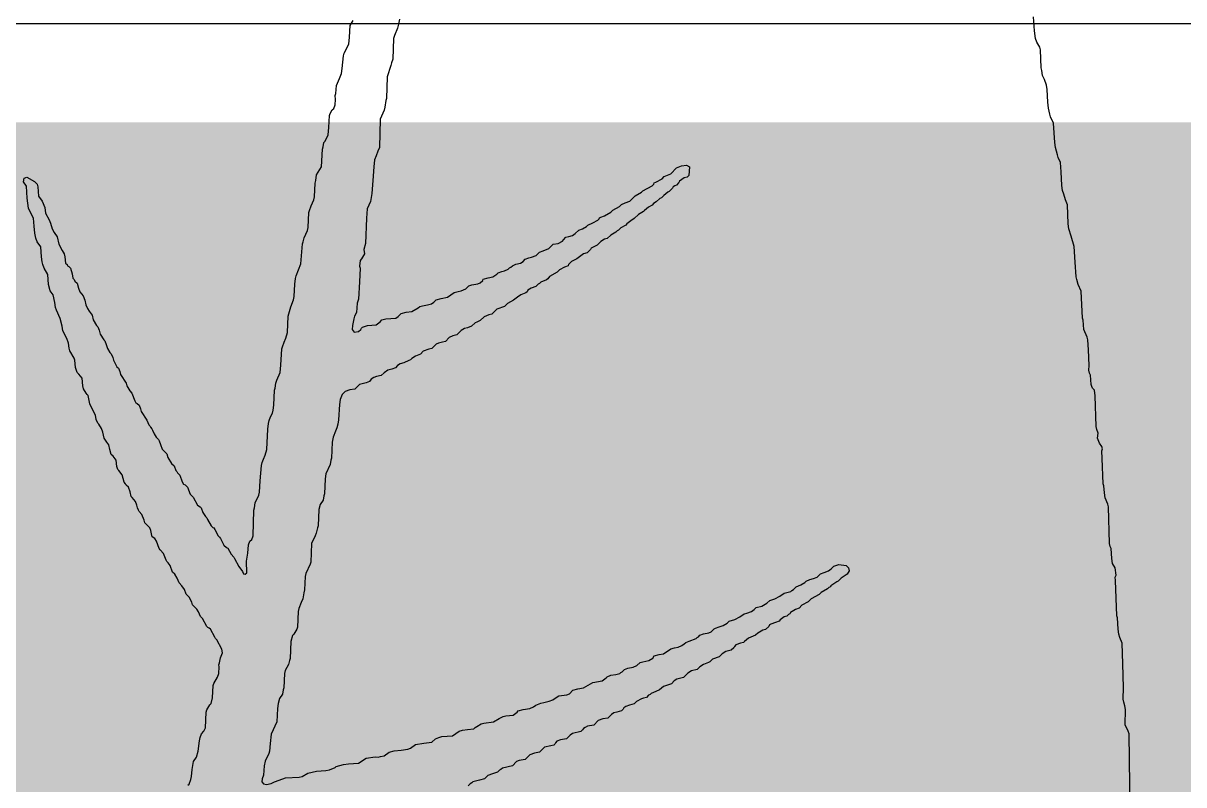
# Model space of a CAD drawing. Header units: inches. Extents: x -48 to 200, y -49 to 27.
# Drawn here: x 0.4943 to 0.5784, y 1.071 to 1.1262 of the extents above; entities that cross this region are included whole.
import ezdxf

# ---------------------------------------------------------------- set-up
doc = ezdxf.new("R2010")
doc.units = ezdxf.units.IN
doc.header["$MEASUREMENT"] = 0
doc.layers.add('Bottom Layer', color=5, linetype='Continuous')
doc.layers.add('Bottom Overlay', color=54, linetype='Continuous')

msp = doc.modelspace()

# ---------------------------------------------------------------- hatches: boundary and pattern name
at = {"layer": 'Bottom Layer'}
msp.add_hatch(color=5, dxfattribs=at).paths.add_polyline_path([(0.372, 0.982), (0.914508, 0.982), (0.914508, 1.119), (0.372, 1.119)])

# ---------------------------------------------------------------- linework, layer by layer
msp.add_line((0.914508, 1.126137), (0.372, 1.126137), dxfattribs=at)
at = {"layer": 'Bottom Overlay'}
for p, q in [((0.521566, 1.126461), (0.521514, 1.126099)), ((0.567559, 1.125608), (0.567508, 1.126641)), ((0.51795, 1.125169), (0.518002, 1.125996)), ((0.518002, 1.125996), (0.518208, 1.126357)), ((0.521436, 1.125815), (0.521204, 1.125273)), ((0.521514, 1.126099), (0.521436, 1.125815)), ((0.567637, 1.125066), (0.567559, 1.125608)), ((0.517899, 1.124653), (0.51795, 1.125169)), ((0.521152, 1.125066), (0.521101, 1.123568)), ((0.521204, 1.125273), (0.521152, 1.125066)), ((0.56774, 1.124808), (0.567637, 1.125066)), ((0.567947, 1.124446), (0.56774, 1.124808)), ((0.517511, 1.123801), (0.517563, 1.124007)), ((0.517563, 1.124007), (0.517899, 1.124653)), ((0.567998, 1.12424), (0.567947, 1.124446)), ((0.56805, 1.122948), (0.567998, 1.12424)), ((0.517434, 1.122897), (0.517511, 1.123801)), ((0.520946, 1.123103), (0.520687, 1.122277)), ((0.520997, 1.12331), (0.520946, 1.123103)), ((0.521101, 1.123568), (0.520997, 1.12331)), ((0.517227, 1.122174), (0.517382, 1.122535)), ((0.517382, 1.122535), (0.517434, 1.122897)), ((0.520687, 1.122277), (0.520636, 1.120727)), ((0.568102, 1.122742), (0.56805, 1.122948)), ((0.568153, 1.12238), (0.568102, 1.122742)), ((0.568282, 1.122096), (0.568153, 1.12238)), ((0.516969, 1.121089), (0.51702, 1.121657)), ((0.51702, 1.121657), (0.517227, 1.122174)), ((0.568437, 1.121683), (0.568282, 1.122096)), ((0.568489, 1.121373), (0.568437, 1.121683)), ((0.516917, 1.120934), (0.516969, 1.121089)), ((0.516943, 1.12065), (0.516917, 1.120934)), ((0.516917, 1.120263), (0.516943, 1.12065)), ((0.520584, 1.120572), (0.520507, 1.120082)), ((0.520636, 1.120727), (0.520584, 1.120572)), ((0.568541, 1.120443), (0.568489, 1.121373)), ((0.516556, 1.119643), (0.51671, 1.119901)), ((0.51671, 1.119901), (0.516814, 1.120004)), ((0.516814, 1.120004), (0.516917, 1.120263)), ((0.520455, 1.119875), (0.520171, 1.11923)), ((0.520507, 1.120082), (0.520455, 1.119875)), ((0.568592, 1.12003), (0.568541, 1.120443)), ((0.56867, 1.119591), (0.568592, 1.12003)), ((0.516452, 1.11861), (0.516504, 1.119488)), ((0.516504, 1.119488), (0.516556, 1.119643)), ((0.520171, 1.11923), (0.520119, 1.117164)), ((0.568721, 1.119385), (0.56867, 1.119591)), ((0.568954, 1.118945), (0.568721, 1.119385)), ((0.569031, 1.117525), (0.568954, 1.118945)), ((0.516194, 1.117628), (0.516401, 1.118093)), ((0.516401, 1.118093), (0.516452, 1.11861)), ((0.515987, 1.11706), (0.516039, 1.117215)), ((0.516039, 1.117215), (0.516091, 1.117525)), ((0.516091, 1.117525), (0.516194, 1.117628)), ((0.569083, 1.117164), (0.569031, 1.117525)), ((0.515936, 1.115769), (0.515987, 1.11706)), ((0.519887, 1.11657), (0.519758, 1.116286)), ((0.520016, 1.116905), (0.519887, 1.11657)), ((0.520119, 1.117164), (0.520016, 1.116905)), ((0.569238, 1.116647), (0.569083, 1.117164)), ((0.56929, 1.116441), (0.569238, 1.116647)), ((0.569445, 1.116079), (0.56929, 1.116441)), ((0.515574, 1.115201), (0.515936, 1.115769)), ((0.519706, 1.115769), (0.519655, 1.114788)), ((0.519758, 1.116286), (0.519706, 1.115769)), ((0.541218, 1.115278), (0.541631, 1.115692)), ((0.541631, 1.115692), (0.541993, 1.115847)), ((0.541993, 1.115847), (0.542354, 1.115898)), ((0.542354, 1.115898), (0.542587, 1.115769)), ((0.542587, 1.115769), (0.542535, 1.115149)), ((0.569496, 1.115408), (0.569445, 1.116079)), ((0.494346, 1.114685), (0.494398, 1.114943)), ((0.494553, 1.114375), (0.494346, 1.114685)), ((0.494398, 1.114943), (0.494579, 1.11502)), ((0.494579, 1.11502), (0.495147, 1.11471)), ((0.495147, 1.11471), (0.495328, 1.114529)), ((0.515471, 1.114581), (0.515523, 1.114788)), ((0.515523, 1.114788), (0.515574, 1.115201)), ((0.519655, 1.114788), (0.519577, 1.113832)), ((0.540134, 1.114659), (0.540598, 1.114917)), ((0.540598, 1.114917), (0.540753, 1.115072)), ((0.540753, 1.115072), (0.541115, 1.115227)), ((0.541115, 1.115227), (0.541218, 1.115278)), ((0.541864, 1.114736), (0.541812, 1.114633)), ((0.542199, 1.114969), (0.541864, 1.114736)), ((0.542406, 1.11502), (0.542199, 1.114969)), ((0.542535, 1.115149), (0.542406, 1.11502)), ((0.569548, 1.114426), (0.569496, 1.115408)), ((0.494605, 1.113496), (0.494553, 1.114375)), ((0.495328, 1.114529), (0.495379, 1.114323)), ((0.495379, 1.114323), (0.495431, 1.113652)), ((0.515419, 1.1136), (0.515471, 1.114581)), ((0.519577, 1.113832), (0.519474, 1.113264)), ((0.538636, 1.113677), (0.5391, 1.113936)), ((0.5391, 1.113936), (0.539204, 1.114039)), ((0.539204, 1.114039), (0.539875, 1.1144)), ((0.539875, 1.1144), (0.540004, 1.114529)), ((0.540004, 1.114529), (0.54003, 1.114607)), ((0.54003, 1.114607), (0.540134, 1.114659)), ((0.541011, 1.113936), (0.540728, 1.113703)), ((0.541115, 1.113987), (0.541011, 1.113936)), ((0.541347, 1.11422), (0.541115, 1.113987)), ((0.541399, 1.114323), (0.541347, 1.11422)), ((0.541528, 1.1144), (0.541399, 1.114323)), ((0.541631, 1.114452), (0.541528, 1.1144)), ((0.541812, 1.114633), (0.541631, 1.114452)), ((0.569599, 1.114065), (0.569548, 1.114426)), ((0.569703, 1.113806), (0.569599, 1.114065)), ((0.494708, 1.112774), (0.494605, 1.113496)), ((0.495431, 1.113652), (0.495689, 1.11329)), ((0.495689, 1.11329), (0.495896, 1.112825)), ((0.515187, 1.112954), (0.515368, 1.113393)), ((0.515368, 1.113393), (0.515419, 1.1136)), ((0.519474, 1.113264), (0.519241, 1.112722)), ((0.537499, 1.112903), (0.537654, 1.113058)), ((0.537654, 1.113058), (0.537913, 1.113161)), ((0.537913, 1.113161), (0.538248, 1.11329)), ((0.538248, 1.11329), (0.538636, 1.113677)), ((0.539875, 1.113006), (0.539617, 1.112851)), ((0.539979, 1.113109), (0.539875, 1.113006)), ((0.540159, 1.113238), (0.539979, 1.113109)), ((0.540443, 1.113471), (0.540159, 1.113238)), ((0.540547, 1.113522), (0.540443, 1.113471)), ((0.540728, 1.113703), (0.540547, 1.113522)), ((0.569806, 1.113393), (0.569703, 1.113806)), ((0.569961, 1.113032), (0.569806, 1.113393)), ((0.570013, 1.111637), (0.569961, 1.113032)), ((0.494863, 1.112412), (0.494708, 1.112774)), ((0.495069, 1.11205), (0.494863, 1.112412)), ((0.495896, 1.112825), (0.495947, 1.112412)), ((0.495947, 1.112412), (0.496206, 1.111947)), ((0.514954, 1.111379), (0.515006, 1.112464)), ((0.515006, 1.112464), (0.515058, 1.112618)), ((0.515058, 1.112618), (0.515187, 1.112954)), ((0.519241, 1.112722), (0.51919, 1.11205)), ((0.536157, 1.112128), (0.536415, 1.112231)), ((0.536415, 1.112231), (0.53688, 1.112489)), ((0.53688, 1.112489), (0.537034, 1.112644)), ((0.537034, 1.112644), (0.537499, 1.112903)), ((0.538894, 1.112334), (0.538584, 1.112024)), ((0.539255, 1.112541), (0.538894, 1.112334)), ((0.539333, 1.112618), (0.539255, 1.112541)), ((0.539617, 1.112851), (0.539333, 1.112618)), ((0.495121, 1.111482), (0.495069, 1.11205)), ((0.495173, 1.110966), (0.495121, 1.111482)), ((0.496206, 1.111947), (0.496309, 1.111689)), ((0.496309, 1.111689), (0.496412, 1.111276)), ((0.514903, 1.111172), (0.514954, 1.111379)), ((0.51919, 1.11205), (0.519112, 1.110217)), ((0.534839, 1.111276), (0.535123, 1.111456)), ((0.535123, 1.111456), (0.535227, 1.11156)), ((0.535227, 1.11156), (0.535588, 1.111715)), ((0.535588, 1.111715), (0.53595, 1.111921)), ((0.53595, 1.111921), (0.536027, 1.111999)), ((0.536027, 1.111999), (0.536053, 1.112076)), ((0.536053, 1.112076), (0.536157, 1.112128)), ((0.537603, 1.111353), (0.537448, 1.111198)), ((0.537964, 1.11156), (0.537603, 1.111353)), ((0.538042, 1.111637), (0.537964, 1.11156)), ((0.538326, 1.11187), (0.538042, 1.111637)), ((0.538584, 1.112024), (0.538326, 1.11187)), ((0.570064, 1.111276), (0.570013, 1.111637)), ((0.495224, 1.110604), (0.495173, 1.110966)), ((0.495328, 1.110346), (0.495224, 1.110604)), ((0.496412, 1.111276), (0.496567, 1.111017)), ((0.496567, 1.111017), (0.496774, 1.110707)), ((0.496774, 1.110707), (0.496903, 1.110165)), ((0.514593, 1.110346), (0.51467, 1.11063)), ((0.51467, 1.11063), (0.514903, 1.111172)), ((0.533393, 1.110398), (0.533445, 1.110501)), ((0.533445, 1.110501), (0.533626, 1.110682)), ((0.533626, 1.110682), (0.533832, 1.110733)), ((0.533832, 1.110733), (0.534116, 1.110811)), ((0.534116, 1.110811), (0.534297, 1.11094)), ((0.534297, 1.11094), (0.534555, 1.111198)), ((0.534555, 1.111198), (0.534839, 1.111276)), ((0.536415, 1.110527), (0.536157, 1.110372)), ((0.536621, 1.110578), (0.536415, 1.110527)), ((0.53688, 1.110837), (0.536621, 1.110578)), ((0.537241, 1.111043), (0.53688, 1.110837)), ((0.537344, 1.111147), (0.537241, 1.111043)), ((0.537448, 1.111198), (0.537344, 1.111147)), ((0.570219, 1.110759), (0.570064, 1.111276)), ((0.570452, 1.11001), (0.570219, 1.110759)), ((0.495586, 1.109984), (0.495328, 1.110346)), ((0.495638, 1.109261), (0.495586, 1.109984)), ((0.496903, 1.110165), (0.497135, 1.109726)), ((0.497135, 1.109726), (0.49729, 1.109468)), ((0.514438, 1.108745), (0.514541, 1.110191)), ((0.514541, 1.110191), (0.514593, 1.110346)), ((0.519112, 1.110217), (0.518983, 1.109778)), ((0.518983, 1.109778), (0.519035, 1.109468)), ((0.531715, 1.109597), (0.531973, 1.1097)), ((0.531973, 1.1097), (0.532386, 1.109855)), ((0.532386, 1.109855), (0.532696, 1.110165)), ((0.532696, 1.110165), (0.533057, 1.110217)), ((0.533057, 1.110217), (0.533393, 1.110398)), ((0.535408, 1.109778), (0.535175, 1.109545)), ((0.535459, 1.109881), (0.535408, 1.109778)), ((0.535795, 1.110062), (0.535459, 1.109881)), ((0.535898, 1.110113), (0.535795, 1.110062)), ((0.536157, 1.110372), (0.535898, 1.110113)), ((0.570503, 1.108874), (0.570452, 1.11001)), ((0.495689, 1.1089), (0.495638, 1.109261)), ((0.495741, 1.108693), (0.495689, 1.1089)), ((0.49729, 1.109468), (0.497342, 1.109261)), ((0.497342, 1.109261), (0.497394, 1.108796)), ((0.497394, 1.108796), (0.497497, 1.108693)), ((0.518725, 1.109003), (0.518673, 1.10859)), ((0.518828, 1.109106), (0.518725, 1.109003)), ((0.519035, 1.109468), (0.518828, 1.109106)), ((0.53001, 1.108719), (0.530346, 1.108796)), ((0.530346, 1.108796), (0.530527, 1.108926)), ((0.530527, 1.108926), (0.530682, 1.10908)), ((0.530682, 1.10908), (0.53094, 1.109184)), ((0.53094, 1.109184), (0.531146, 1.109236)), ((0.531146, 1.109236), (0.531482, 1.109365)), ((0.531482, 1.109365), (0.531715, 1.109597)), ((0.534039, 1.108926), (0.533806, 1.108693)), ((0.534426, 1.109106), (0.534039, 1.108926)), ((0.53471, 1.109339), (0.534426, 1.109106)), ((0.534891, 1.109468), (0.53471, 1.109339)), ((0.535175, 1.109545), (0.534891, 1.109468)), ((0.570581, 1.107815), (0.570503, 1.108874)), ((0.495844, 1.108435), (0.495741, 1.108693)), ((0.496103, 1.10797), (0.495844, 1.108435)), ((0.496154, 1.107247), (0.496103, 1.10797)), ((0.497497, 1.108693), (0.497523, 1.108616)), ((0.497523, 1.108616), (0.497626, 1.108564)), ((0.497626, 1.108564), (0.497755, 1.108435)), ((0.497755, 1.108435), (0.497858, 1.108022)), ((0.497858, 1.108022), (0.49791, 1.107712)), ((0.514102, 1.107893), (0.514257, 1.108306)), ((0.514257, 1.108306), (0.514438, 1.108745)), ((0.518673, 1.10859), (0.518725, 1.108435)), ((0.518725, 1.108435), (0.518673, 1.107454)), ((0.528332, 1.107815), (0.528616, 1.107996)), ((0.528616, 1.107996), (0.528719, 1.108099)), ((0.528719, 1.108099), (0.528977, 1.108202)), ((0.528977, 1.108202), (0.529184, 1.108254)), ((0.529184, 1.108254), (0.529442, 1.108357)), ((0.529442, 1.108357), (0.529545, 1.108461)), ((0.529545, 1.108461), (0.529649, 1.108512)), ((0.529649, 1.108512), (0.529752, 1.108616)), ((0.529752, 1.108616), (0.53001, 1.108719)), ((0.533006, 1.108151), (0.532438, 1.107841)), ((0.533161, 1.108306), (0.533006, 1.108151)), ((0.533522, 1.108512), (0.533161, 1.108306)), ((0.533781, 1.108616), (0.533522, 1.108512)), ((0.533806, 1.108693), (0.533781, 1.108616)), ((0.496283, 1.106808), (0.496154, 1.107247)), ((0.49791, 1.107712), (0.498013, 1.107608)), ((0.498013, 1.107608), (0.498065, 1.107505)), ((0.498065, 1.107505), (0.49822, 1.10735)), ((0.49822, 1.10735), (0.498323, 1.106989)), ((0.513947, 1.106395), (0.513999, 1.107273)), ((0.513999, 1.107273), (0.514051, 1.107686)), ((0.514051, 1.107686), (0.514102, 1.107893)), ((0.518673, 1.107454), (0.518596, 1.106188)), ((0.526369, 1.106937), (0.526601, 1.107169)), ((0.526601, 1.107169), (0.526808, 1.107221)), ((0.526808, 1.107221), (0.527247, 1.107299)), ((0.527247, 1.107299), (0.527428, 1.107376)), ((0.527428, 1.107376), (0.527609, 1.107557)), ((0.527609, 1.107557), (0.527634, 1.107634)), ((0.527634, 1.107634), (0.527996, 1.107738)), ((0.527996, 1.107738), (0.528332, 1.107815)), ((0.531456, 1.107118), (0.531121, 1.106989)), ((0.531611, 1.107273), (0.531456, 1.107118)), ((0.531715, 1.107324), (0.531611, 1.107273)), ((0.531818, 1.107428), (0.531715, 1.107324)), ((0.532231, 1.107583), (0.531818, 1.107428)), ((0.532309, 1.10766), (0.532231, 1.107583)), ((0.532438, 1.107841), (0.532309, 1.10766)), ((0.570632, 1.107608), (0.570581, 1.107815)), ((0.570736, 1.107247), (0.570632, 1.107608)), ((0.570942, 1.106782), (0.570736, 1.107247)), ((0.49649, 1.106498), (0.496283, 1.106808)), ((0.496619, 1.105956), (0.49649, 1.106498)), ((0.498323, 1.106989), (0.498427, 1.106731)), ((0.498427, 1.106731), (0.498659, 1.106446)), ((0.498659, 1.106446), (0.498788, 1.106111)), ((0.513896, 1.106137), (0.513947, 1.106395)), ((0.524587, 1.10624), (0.525052, 1.106343)), ((0.525052, 1.106343), (0.525543, 1.106679)), ((0.525543, 1.106679), (0.525827, 1.106756)), ((0.525827, 1.106756), (0.526033, 1.106808)), ((0.526033, 1.106808), (0.526369, 1.106937)), ((0.530114, 1.106343), (0.529829, 1.106111)), ((0.530372, 1.106498), (0.530114, 1.106343)), ((0.530733, 1.106653), (0.530372, 1.106498)), ((0.530811, 1.106731), (0.530733, 1.106653)), ((0.530862, 1.106834), (0.530811, 1.106731)), ((0.531121, 1.106989), (0.530862, 1.106834)), ((0.571046, 1.10482), (0.570942, 1.106782)), ((0.496671, 1.105594), (0.496619, 1.105956)), ((0.496722, 1.105388), (0.496671, 1.105594)), ((0.498788, 1.106111), (0.498866, 1.105775)), ((0.498866, 1.105775), (0.498969, 1.105517)), ((0.498969, 1.105517), (0.499098, 1.105336)), ((0.51356, 1.105129), (0.513715, 1.105646)), ((0.513715, 1.105646), (0.513896, 1.106137)), ((0.518518, 1.105904), (0.518467, 1.105233)), ((0.518596, 1.106188), (0.518518, 1.105904)), ((0.522469, 1.10531), (0.522934, 1.105568)), ((0.522934, 1.105568), (0.523038, 1.105672)), ((0.523038, 1.105672), (0.523244, 1.105723)), ((0.523244, 1.105723), (0.523606, 1.105775)), ((0.523606, 1.105775), (0.52389, 1.105852)), ((0.52389, 1.105852), (0.524071, 1.105982)), ((0.524071, 1.105982), (0.524226, 1.106137)), ((0.524226, 1.106137), (0.524587, 1.10624)), ((0.528616, 1.105465), (0.528254, 1.105104)), ((0.529184, 1.105672), (0.528616, 1.105465)), ((0.52939, 1.105878), (0.529184, 1.105672)), ((0.529829, 1.106111), (0.52939, 1.105878)), ((0.497006, 1.104794), (0.496722, 1.105388)), ((0.497135, 1.104251), (0.497006, 1.104794)), ((0.499098, 1.105336), (0.499305, 1.105026)), ((0.499305, 1.105026), (0.499382, 1.10469)), ((0.499382, 1.10469), (0.49964, 1.104277)), ((0.513457, 1.103787), (0.513508, 1.104974)), ((0.513508, 1.104974), (0.51356, 1.105129)), ((0.51826, 1.104768), (0.518182, 1.104277)), ((0.518312, 1.104974), (0.51826, 1.104768)), ((0.518467, 1.105233), (0.518312, 1.104974)), ((0.520171, 1.104561), (0.5203, 1.10469)), ((0.5203, 1.10469), (0.520584, 1.104768)), ((0.520584, 1.104768), (0.521307, 1.10482)), ((0.521307, 1.10482), (0.521488, 1.104949)), ((0.521488, 1.104949), (0.521695, 1.105155)), ((0.521695, 1.105155), (0.522056, 1.105258)), ((0.522056, 1.105258), (0.522469, 1.10531)), ((0.527428, 1.104639), (0.527169, 1.104535)), ((0.527712, 1.104923), (0.527428, 1.104639)), ((0.528048, 1.105052), (0.527712, 1.104923)), ((0.528254, 1.105104), (0.528048, 1.105052)), ((0.571097, 1.104664), (0.571046, 1.10482)), ((0.571149, 1.103993), (0.571097, 1.104664)), ((0.497187, 1.10389), (0.497135, 1.104251)), ((0.497471, 1.103347), (0.497187, 1.10389)), ((0.49964, 1.104277), (0.499718, 1.1042)), ((0.499718, 1.1042), (0.499821, 1.103941)), ((0.499821, 1.103941), (0.499899, 1.103657)), ((0.513353, 1.103373), (0.513457, 1.103787)), ((0.518182, 1.104277), (0.518157, 1.103993)), ((0.518157, 1.103993), (0.518286, 1.103812)), ((0.518286, 1.103812), (0.518596, 1.103864)), ((0.518596, 1.103864), (0.518776, 1.103993)), ((0.518776, 1.103993), (0.518828, 1.104096)), ((0.518828, 1.104096), (0.518906, 1.104174)), ((0.518906, 1.104174), (0.519267, 1.104277)), ((0.519267, 1.104277), (0.519887, 1.104329)), ((0.519887, 1.104329), (0.520171, 1.104561)), ((0.526033, 1.103916), (0.525723, 1.103606)), ((0.526292, 1.10407), (0.526033, 1.103916)), ((0.526498, 1.104122), (0.526292, 1.10407)), ((0.526782, 1.104251), (0.526498, 1.104122)), ((0.527066, 1.104484), (0.526782, 1.104251)), ((0.527169, 1.104535), (0.527066, 1.104484)), ((0.571381, 1.103451), (0.571149, 1.103993)), ((0.4976, 1.103012), (0.497471, 1.103347)), ((0.497652, 1.10265), (0.4976, 1.103012)), ((0.499899, 1.103657), (0.500157, 1.103244)), ((0.500157, 1.103244), (0.500234, 1.103167)), ((0.500234, 1.103167), (0.500338, 1.102908)), ((0.500338, 1.102908), (0.500415, 1.102624)), ((0.513095, 1.102753), (0.513224, 1.103089)), ((0.513224, 1.103089), (0.513353, 1.103373)), ((0.524226, 1.102934), (0.523916, 1.102624)), ((0.524406, 1.103012), (0.524226, 1.102934)), ((0.52469, 1.103089), (0.524406, 1.103012)), ((0.524897, 1.103141), (0.52469, 1.103089)), ((0.525181, 1.103425), (0.524897, 1.103141)), ((0.525439, 1.103528), (0.525181, 1.103425)), ((0.525723, 1.103606), (0.525439, 1.103528)), ((0.571433, 1.103244), (0.571381, 1.103451)), ((0.571485, 1.102521), (0.571433, 1.103244)), ((0.497704, 1.102444), (0.497652, 1.10265)), ((0.498013, 1.101927), (0.497704, 1.102444)), ((0.500415, 1.102624), (0.500596, 1.10234)), ((0.500596, 1.10234), (0.500699, 1.102237)), ((0.500699, 1.102237), (0.500803, 1.101979)), ((0.512992, 1.101411), (0.513043, 1.102599)), ((0.513043, 1.102599), (0.513095, 1.102753)), ((0.522728, 1.102056), (0.522469, 1.101901)), ((0.522986, 1.102159), (0.522728, 1.102056)), ((0.523089, 1.102211), (0.522986, 1.102159)), ((0.523296, 1.102418), (0.523089, 1.102211)), ((0.523709, 1.102573), (0.523296, 1.102418)), ((0.523916, 1.102624), (0.523709, 1.102573)), ((0.571536, 1.101385), (0.571485, 1.102521)), ((0.498065, 1.101772), (0.498013, 1.101927)), ((0.498117, 1.101256), (0.498065, 1.101772)), ((0.49822, 1.100894), (0.498117, 1.101256)), ((0.500803, 1.101979), (0.500854, 1.101772)), ((0.500854, 1.101772), (0.501112, 1.101307)), ((0.501112, 1.101307), (0.501216, 1.101204)), ((0.51294, 1.100894), (0.512992, 1.101411)), ((0.521281, 1.10123), (0.521023, 1.101126)), ((0.521436, 1.101385), (0.521281, 1.10123)), ((0.521617, 1.101514), (0.521436, 1.101385)), ((0.521901, 1.101591), (0.521617, 1.101514)), ((0.522263, 1.101746), (0.521901, 1.101591)), ((0.522366, 1.101798), (0.522263, 1.101746)), ((0.522469, 1.101901), (0.522366, 1.101798)), ((0.57151, 1.101049), (0.571536, 1.101385)), ((0.498349, 1.100765), (0.49822, 1.100894)), ((0.498582, 1.100481), (0.498349, 1.100765)), ((0.498633, 1.099913), (0.498582, 1.100481)), ((0.501216, 1.101204), (0.501319, 1.100946)), ((0.501319, 1.100946), (0.501371, 1.100739)), ((0.501371, 1.100739), (0.501784, 1.100119)), ((0.512682, 1.100326), (0.51294, 1.100894)), ((0.519525, 1.100403), (0.519396, 1.100223)), ((0.519706, 1.100533), (0.519525, 1.100403)), ((0.519913, 1.100584), (0.519706, 1.100533)), ((0.520249, 1.100662), (0.519913, 1.100584)), ((0.520455, 1.100868), (0.520249, 1.100662)), ((0.520739, 1.101049), (0.520455, 1.100868)), ((0.521023, 1.101126), (0.520739, 1.101049)), ((0.571562, 1.100842), (0.57151, 1.101049)), ((0.571614, 1.100688), (0.571562, 1.100842)), ((0.571665, 1.100016), (0.571614, 1.100688)), ((0.498685, 1.099706), (0.498633, 1.099913)), ((0.498891, 1.099396), (0.498685, 1.099706)), ((0.501784, 1.100119), (0.501835, 1.099913)), ((0.501835, 1.099913), (0.502042, 1.099551)), ((0.502042, 1.099551), (0.502197, 1.099396)), ((0.512475, 1.098518), (0.512527, 1.099603)), ((0.512527, 1.099603), (0.512579, 1.099758)), ((0.512579, 1.099758), (0.51263, 1.100119)), ((0.51263, 1.100119), (0.512682, 1.100326)), ((0.517976, 1.099629), (0.51764, 1.0995)), ((0.518338, 1.09968), (0.517976, 1.099629)), ((0.518673, 1.100016), (0.518338, 1.09968)), ((0.518957, 1.100094), (0.518673, 1.100016)), ((0.519164, 1.100145), (0.518957, 1.100094)), ((0.519396, 1.100223), (0.519164, 1.100145)), ((0.571717, 1.099861), (0.571665, 1.100016)), ((0.571769, 1.099758), (0.571717, 1.099861)), ((0.571924, 1.099603), (0.571769, 1.099758)), ((0.571975, 1.09919), (0.571924, 1.099603)), ((0.498943, 1.099293), (0.498891, 1.099396)), ((0.499021, 1.099215), (0.498943, 1.099293)), ((0.49915, 1.098621), (0.499021, 1.099215)), ((0.502197, 1.099396), (0.502404, 1.098828)), ((0.502404, 1.098828), (0.502481, 1.098699)), ((0.502481, 1.098699), (0.502584, 1.098647)), ((0.517279, 1.098931), (0.517227, 1.09857)), ((0.517434, 1.099293), (0.517279, 1.098931)), ((0.51764, 1.0995), (0.517434, 1.099293)), ((0.572027, 1.096969), (0.571975, 1.09919)), ((0.499305, 1.09826), (0.49915, 1.098621)), ((0.499563, 1.097795), (0.499305, 1.09826)), ((0.502584, 1.098647), (0.502714, 1.098518)), ((0.502714, 1.098518), (0.502817, 1.09826)), ((0.502817, 1.09826), (0.502869, 1.098053)), ((0.502869, 1.098053), (0.503282, 1.097434)), ((0.512243, 1.097666), (0.512372, 1.09795)), ((0.512372, 1.09795), (0.512424, 1.098157)), ((0.512424, 1.098157), (0.512475, 1.098518)), ((0.517227, 1.09857), (0.51715, 1.097459)), ((0.499615, 1.097485), (0.499563, 1.097795)), ((0.499718, 1.097227), (0.499615, 1.097485)), ((0.499795, 1.097149), (0.499718, 1.097227)), ((0.500002, 1.09684), (0.499795, 1.097149)), ((0.503282, 1.097434), (0.503411, 1.097098)), ((0.503411, 1.097098), (0.503488, 1.09702)), ((0.503488, 1.09702), (0.50354, 1.096917)), ((0.512036, 1.096788), (0.512088, 1.097201)), ((0.512088, 1.097201), (0.51214, 1.097408)), ((0.51214, 1.097408), (0.512243, 1.097666)), ((0.517098, 1.097149), (0.517046, 1.096891)), ((0.51715, 1.097459), (0.517098, 1.097149)), ((0.50008, 1.096556), (0.500002, 1.09684)), ((0.500183, 1.096142), (0.50008, 1.096556)), ((0.50354, 1.096917), (0.503643, 1.096814)), ((0.503643, 1.096814), (0.503695, 1.09671)), ((0.503695, 1.09671), (0.503798, 1.096452)), ((0.503798, 1.096452), (0.503953, 1.096194)), ((0.503953, 1.096194), (0.504108, 1.096039)), ((0.511959, 1.095316), (0.512036, 1.096788)), ((0.516762, 1.096194), (0.51671, 1.095832)), ((0.516943, 1.096633), (0.516762, 1.096194)), ((0.517046, 1.096891), (0.516943, 1.096633)), ((0.572079, 1.096762), (0.572027, 1.096969)), ((0.572182, 1.096504), (0.572079, 1.096762)), ((0.57213, 1.096142), (0.572182, 1.096504)), ((0.500389, 1.095832), (0.500183, 1.096142)), ((0.500518, 1.095652), (0.500389, 1.095832)), ((0.500596, 1.095316), (0.500518, 1.095652)), ((0.504108, 1.096039), (0.50416, 1.095936)), ((0.50416, 1.095936), (0.504263, 1.095678)), ((0.504263, 1.095678), (0.504392, 1.095342)), ((0.504392, 1.095342), (0.504728, 1.095006)), ((0.51671, 1.095832), (0.516659, 1.094696)), ((0.572285, 1.095781), (0.57213, 1.096142)), ((0.57244, 1.095523), (0.572285, 1.095781)), ((0.572492, 1.095368), (0.57244, 1.095523)), ((0.57244, 1.095213), (0.572492, 1.095368)), ((0.500699, 1.094954), (0.500596, 1.095316)), ((0.500828, 1.094825), (0.500699, 1.094954)), ((0.501061, 1.094541), (0.500828, 1.094825)), ((0.501112, 1.094076), (0.501061, 1.094541)), ((0.504728, 1.095006), (0.504805, 1.094722)), ((0.504805, 1.094722), (0.505064, 1.094309)), ((0.511623, 1.094361), (0.511726, 1.094619)), ((0.511726, 1.094619), (0.511856, 1.094903)), ((0.511856, 1.094903), (0.511959, 1.095316)), ((0.516607, 1.094541), (0.516556, 1.094231)), ((0.516659, 1.094696), (0.516607, 1.094541)), ((0.572466, 1.09467), (0.57244, 1.095213)), ((0.572543, 1.092837), (0.572466, 1.09467)), ((0.501164, 1.09387), (0.501112, 1.094076)), ((0.501242, 1.093792), (0.501164, 1.09387)), ((0.5015, 1.093482), (0.501242, 1.093792)), ((0.505064, 1.094309), (0.505244, 1.094128)), ((0.505244, 1.094128), (0.505374, 1.093792)), ((0.505374, 1.093792), (0.505451, 1.093715)), ((0.505451, 1.093715), (0.505503, 1.093612)), ((0.511494, 1.093043), (0.511571, 1.094154)), ((0.511571, 1.094154), (0.511623, 1.094361)), ((0.516556, 1.094231), (0.516246, 1.09356)), ((0.501629, 1.09294), (0.5015, 1.093482)), ((0.501732, 1.092837), (0.501629, 1.09294)), ((0.501784, 1.092734), (0.501732, 1.092837)), ((0.505503, 1.093612), (0.505658, 1.093457)), ((0.505658, 1.093457), (0.505838, 1.092966)), ((0.505838, 1.092966), (0.505942, 1.092811)), ((0.505942, 1.092811), (0.506045, 1.092759)), ((0.511442, 1.092217), (0.511494, 1.093043)), ((0.516194, 1.093198), (0.516142, 1.092114)), ((0.516246, 1.09356), (0.516194, 1.093198)), ((0.572595, 1.092682), (0.572543, 1.092837)), ((0.501939, 1.092579), (0.501784, 1.092734)), ((0.502068, 1.092243), (0.501939, 1.092579)), ((0.502145, 1.091907), (0.502068, 1.092243)), ((0.506045, 1.092759), (0.506226, 1.092579)), ((0.506226, 1.092579), (0.506406, 1.092088)), ((0.506406, 1.092088), (0.506639, 1.091856)), ((0.511132, 1.091442), (0.511391, 1.09201)), ((0.511391, 1.09201), (0.511442, 1.092217)), ((0.516142, 1.092114), (0.516091, 1.091959)), ((0.572647, 1.092165), (0.572595, 1.092682)), ((0.572698, 1.091804), (0.572647, 1.092165)), ((0.502223, 1.09183), (0.502145, 1.091907)), ((0.502455, 1.091546), (0.502223, 1.09183)), ((0.502559, 1.091287), (0.502455, 1.091546)), ((0.50261, 1.091081), (0.502559, 1.091287)), ((0.506639, 1.091856), (0.506949, 1.091287)), ((0.506949, 1.091287), (0.50713, 1.091158)), ((0.50713, 1.091158), (0.507207, 1.091081)), ((0.511081, 1.091081), (0.511132, 1.091442)), ((0.515833, 1.091339), (0.515729, 1.090977)), ((0.516039, 1.091649), (0.515833, 1.091339)), ((0.516091, 1.091959), (0.516039, 1.091649)), ((0.572879, 1.091365), (0.572698, 1.091804)), ((0.572931, 1.091158), (0.572879, 1.091365)), ((0.573008, 1.088498), (0.572931, 1.091158)), ((0.502662, 1.090926), (0.50261, 1.091081)), ((0.502714, 1.090823), (0.502662, 1.090926)), ((0.50292, 1.090616), (0.502714, 1.090823)), ((0.503075, 1.090203), (0.50292, 1.090616)), ((0.507207, 1.091081), (0.507336, 1.090745)), ((0.507336, 1.090745), (0.507517, 1.090461)), ((0.507517, 1.090461), (0.50762, 1.090358)), ((0.50762, 1.090358), (0.507672, 1.090254)), ((0.510977, 1.089066), (0.511029, 1.090926)), ((0.511029, 1.090926), (0.511081, 1.091081)), ((0.515729, 1.090977), (0.515678, 1.089789)), ((0.503127, 1.089996), (0.503075, 1.090203)), ((0.503488, 1.089635), (0.503127, 1.089996)), ((0.503566, 1.089454), (0.503488, 1.089635)), ((0.503617, 1.089195), (0.503566, 1.089454)), ((0.507672, 1.090254), (0.50793, 1.089789)), ((0.50793, 1.089789), (0.508059, 1.08966)), ((0.508059, 1.08966), (0.508137, 1.089635)), ((0.508137, 1.089635), (0.508188, 1.089531)), ((0.508188, 1.089531), (0.508447, 1.089066)), ((0.515626, 1.089635), (0.515548, 1.089247)), ((0.515678, 1.089789), (0.515626, 1.089635)), ((0.503669, 1.088989), (0.503617, 1.089195)), ((0.50385, 1.08886), (0.503669, 1.088989)), ((0.503979, 1.088679), (0.50385, 1.08886)), ((0.504082, 1.088421), (0.503979, 1.088679)), ((0.508447, 1.089066), (0.50855, 1.088963)), ((0.50855, 1.088963), (0.508602, 1.08886)), ((0.508602, 1.08886), (0.50886, 1.088395)), ((0.510642, 1.088421), (0.510745, 1.088679)), ((0.510745, 1.088679), (0.510874, 1.088808)), ((0.510874, 1.088808), (0.510977, 1.089066)), ((0.515471, 1.089066), (0.515213, 1.088498)), ((0.515548, 1.089247), (0.515471, 1.089066)), ((0.50416, 1.088137), (0.504082, 1.088421)), ((0.504237, 1.088059), (0.50416, 1.088137)), ((0.50447, 1.087775), (0.504237, 1.088059)), ((0.504521, 1.087672), (0.50447, 1.087775)), ((0.50886, 1.088395), (0.509041, 1.088214)), ((0.509041, 1.088214), (0.509144, 1.088163)), ((0.509144, 1.088163), (0.509376, 1.087724)), ((0.510487, 1.087233), (0.51059, 1.087801)), ((0.51059, 1.087801), (0.510642, 1.088421)), ((0.515213, 1.088498), (0.515161, 1.087155)), ((0.57306, 1.088292), (0.573008, 1.088498)), ((0.573112, 1.088137), (0.57306, 1.088292)), ((0.573163, 1.087414), (0.573112, 1.088137)), ((0.504676, 1.08731), (0.504521, 1.087672)), ((0.504728, 1.087207), (0.504676, 1.08731)), ((0.504831, 1.087104), (0.504728, 1.087207)), ((0.50496, 1.086923), (0.504831, 1.087104)), ((0.505141, 1.086432), (0.50496, 1.086923)), ((0.509376, 1.087724), (0.509583, 1.087517)), ((0.509583, 1.087517), (0.509635, 1.087414)), ((0.509635, 1.087414), (0.509945, 1.086845)), ((0.510513, 1.086381), (0.510487, 1.087233)), ((0.515109, 1.087), (0.514799, 1.086329)), ((0.515161, 1.087155), (0.515109, 1.087)), ((0.553046, 1.086871), (0.553407, 1.086975)), ((0.553407, 1.086975), (0.553924, 1.086923)), ((0.553924, 1.086923), (0.554105, 1.086742)), ((0.573215, 1.087052), (0.573163, 1.087414)), ((0.573422, 1.086742), (0.573215, 1.087052)), ((0.505296, 1.086277), (0.505141, 1.086432)), ((0.505477, 1.085993), (0.505296, 1.086277)), ((0.509945, 1.086845), (0.510203, 1.086484)), ((0.510203, 1.086484), (0.51028, 1.086303)), ((0.51028, 1.086303), (0.510409, 1.086277)), ((0.510409, 1.086277), (0.510513, 1.086381)), ((0.514748, 1.086122), (0.514696, 1.085141)), ((0.514799, 1.086329), (0.514748, 1.086122)), ((0.551832, 1.086071), (0.552064, 1.086303)), ((0.552064, 1.086303), (0.552323, 1.086407)), ((0.552323, 1.086407), (0.552658, 1.086536)), ((0.552658, 1.086536), (0.552839, 1.086665)), ((0.552839, 1.086665), (0.553046, 1.086871)), ((0.554001, 1.086277), (0.553562, 1.085993)), ((0.554156, 1.086536), (0.554001, 1.086277)), ((0.554105, 1.086742), (0.554156, 1.086536)), ((0.573473, 1.086226), (0.573422, 1.086742)), ((0.573422, 1.086071), (0.573473, 1.086226)), ((0.505606, 1.085658), (0.505477, 1.085993)), ((0.505812, 1.085451), (0.505606, 1.085658)), ((0.505993, 1.085167), (0.505812, 1.085451)), ((0.550102, 1.085167), (0.550308, 1.085373)), ((0.550308, 1.085373), (0.550644, 1.085503)), ((0.550644, 1.085503), (0.550928, 1.085683)), ((0.550928, 1.085683), (0.551032, 1.085787)), ((0.551032, 1.085787), (0.55129, 1.08589)), ((0.55129, 1.08589), (0.551574, 1.085967)), ((0.551574, 1.085967), (0.551832, 1.086071)), ((0.552684, 1.085322), (0.552581, 1.085219)), ((0.552788, 1.085373), (0.552684, 1.085322)), ((0.552813, 1.085451), (0.552788, 1.085373)), ((0.553252, 1.085735), (0.552813, 1.085451)), ((0.553356, 1.085787), (0.553252, 1.085735)), ((0.553562, 1.085993), (0.553356, 1.085787)), ((0.573447, 1.085838), (0.573422, 1.086071)), ((0.573525, 1.083282), (0.573447, 1.085838)), ((0.506122, 1.084831), (0.505993, 1.085167)), ((0.506329, 1.084625), (0.506122, 1.084831)), ((0.506536, 1.084263), (0.506329, 1.084625)), ((0.514567, 1.084496), (0.514464, 1.084237)), ((0.514645, 1.084934), (0.514567, 1.084496)), ((0.514696, 1.085141), (0.514645, 1.084934)), ((0.548397, 1.084392), (0.548759, 1.084496)), ((0.548759, 1.084496), (0.549121, 1.084702)), ((0.549121, 1.084702), (0.54943, 1.084909)), ((0.54943, 1.084909), (0.549637, 1.08496)), ((0.549637, 1.08496), (0.549921, 1.085038)), ((0.549921, 1.085038), (0.549998, 1.085115)), ((0.549998, 1.085115), (0.550102, 1.085167)), ((0.551393, 1.084496), (0.551186, 1.084289)), ((0.551961, 1.084805), (0.551393, 1.084496)), ((0.552116, 1.08496), (0.551961, 1.084805)), ((0.552581, 1.085219), (0.552116, 1.08496)), ((0.506587, 1.084056), (0.506536, 1.084263)), ((0.506897, 1.083746), (0.506587, 1.084056)), ((0.507026, 1.083566), (0.506897, 1.083746)), ((0.507155, 1.08323), (0.507026, 1.083566)), ((0.514231, 1.083592), (0.51418, 1.082455)), ((0.514283, 1.083798), (0.514231, 1.083592)), ((0.514464, 1.084237), (0.514283, 1.083798)), ((0.546745, 1.083462), (0.54708, 1.083592)), ((0.54708, 1.083592), (0.547261, 1.083721)), ((0.547261, 1.083721), (0.547416, 1.083876)), ((0.547416, 1.083876), (0.547829, 1.083979)), ((0.547829, 1.083979), (0.548191, 1.084186)), ((0.548191, 1.084186), (0.548397, 1.084392)), ((0.550257, 1.083721), (0.549895, 1.083514)), ((0.550515, 1.083824), (0.550257, 1.083721)), ((0.550722, 1.084031), (0.550515, 1.083824)), ((0.551186, 1.084289), (0.550722, 1.084031)), ((0.50731, 1.083075), (0.507155, 1.08323)), ((0.50762, 1.082507), (0.50731, 1.083075)), ((0.545014, 1.082559), (0.545298, 1.082739)), ((0.545298, 1.082739), (0.545453, 1.082894)), ((0.545453, 1.082894), (0.545867, 1.082998)), ((0.545867, 1.082998), (0.546228, 1.083204)), ((0.546228, 1.083204), (0.546538, 1.083411)), ((0.546538, 1.083411), (0.546745, 1.083462)), ((0.548811, 1.082791), (0.548475, 1.082662)), ((0.549069, 1.082894), (0.548811, 1.082791)), ((0.549146, 1.082972), (0.549069, 1.082894)), ((0.54943, 1.083204), (0.549146, 1.082972)), ((0.549637, 1.083256), (0.54943, 1.083204)), ((0.54974, 1.083359), (0.549637, 1.083256)), ((0.549844, 1.083411), (0.54974, 1.083359)), ((0.549895, 1.083514), (0.549844, 1.083411)), ((0.573576, 1.083127), (0.573525, 1.083282)), ((0.573628, 1.0823), (0.573576, 1.083127)), ((0.507698, 1.082429), (0.50762, 1.082507)), ((0.507801, 1.082378), (0.507698, 1.082429)), ((0.507879, 1.0823), (0.507801, 1.082378)), ((0.508188, 1.081732), (0.507879, 1.0823)), ((0.513922, 1.081939), (0.513818, 1.081835)), ((0.514128, 1.0823), (0.513922, 1.081939)), ((0.51418, 1.082455), (0.514128, 1.0823)), ((0.543336, 1.081861), (0.543594, 1.081965)), ((0.543594, 1.081965), (0.543981, 1.082042)), ((0.543981, 1.082042), (0.544162, 1.08212)), ((0.544162, 1.08212), (0.544369, 1.082326)), ((0.544369, 1.082326), (0.544472, 1.082378)), ((0.544472, 1.082378), (0.54473, 1.082481)), ((0.54473, 1.082481), (0.545014, 1.082559)), ((0.547519, 1.082016), (0.547364, 1.081861)), ((0.547881, 1.082223), (0.547519, 1.082016)), ((0.548087, 1.082275), (0.547881, 1.082223)), ((0.54832, 1.082507), (0.548087, 1.082275)), ((0.548372, 1.08261), (0.54832, 1.082507)), ((0.548475, 1.082662), (0.548372, 1.08261)), ((0.57368, 1.081939), (0.573628, 1.0823)), ((0.573757, 1.081706), (0.57368, 1.081939)), ((0.50824, 1.081629), (0.508188, 1.081732)), ((0.508343, 1.081526), (0.50824, 1.081629)), ((0.508705, 1.080854), (0.508343, 1.081526)), ((0.513715, 1.081422), (0.513663, 1.080183)), ((0.513818, 1.081835), (0.513715, 1.081422)), ((0.54176, 1.081009), (0.542019, 1.081112)), ((0.542019, 1.081112), (0.542199, 1.081242)), ((0.542199, 1.081242), (0.542303, 1.081345)), ((0.542303, 1.081345), (0.542561, 1.081448)), ((0.542561, 1.081448), (0.543052, 1.081629)), ((0.543052, 1.081629), (0.543129, 1.081706)), ((0.543129, 1.081706), (0.543232, 1.081758)), ((0.543232, 1.081758), (0.543336, 1.081861)), ((0.545841, 1.081061), (0.545789, 1.080958)), ((0.545944, 1.081164), (0.545841, 1.081061)), ((0.54628, 1.081293), (0.545944, 1.081164)), ((0.546486, 1.081345), (0.54628, 1.081293)), ((0.546564, 1.081422), (0.546486, 1.081345)), ((0.546848, 1.081655), (0.546564, 1.081422)), ((0.547364, 1.081861), (0.546848, 1.081655)), ((0.573912, 1.081293), (0.573757, 1.081706)), ((0.573964, 1.079795), (0.573912, 1.081293)), ((0.50855, 1.079873), (0.508602, 1.080234)), ((0.508602, 1.080234), (0.508756, 1.080596)), ((0.508756, 1.080596), (0.508705, 1.080854)), ((0.539643, 1.080028), (0.539927, 1.080209)), ((0.539927, 1.080209), (0.54003, 1.080364)), ((0.54003, 1.080364), (0.540392, 1.080467)), ((0.540392, 1.080467), (0.540702, 1.080518)), ((0.540702, 1.080518), (0.541218, 1.08088)), ((0.541218, 1.08088), (0.541502, 1.080958)), ((0.541502, 1.080958), (0.54176, 1.081009)), ((0.54473, 1.080312), (0.54424, 1.080131)), ((0.544937, 1.080518), (0.54473, 1.080312)), ((0.545221, 1.080699), (0.544937, 1.080518)), ((0.545608, 1.080777), (0.545221, 1.080699)), ((0.545789, 1.080958), (0.545608, 1.080777)), ((0.508498, 1.079718), (0.50855, 1.079873)), ((0.508524, 1.079589), (0.508498, 1.079718)), ((0.508498, 1.079098), (0.508524, 1.079589)), ((0.513534, 1.079744), (0.513302, 1.079305)), ((0.513612, 1.080028), (0.513534, 1.079744)), ((0.513663, 1.080183), (0.513612, 1.080028)), ((0.537706, 1.079227), (0.537861, 1.079382)), ((0.537861, 1.079382), (0.538119, 1.079486)), ((0.538119, 1.079486), (0.538506, 1.079563)), ((0.538506, 1.079563), (0.538765, 1.079666)), ((0.538765, 1.079666), (0.538997, 1.079899)), ((0.538997, 1.079899), (0.539204, 1.07995)), ((0.539204, 1.07995), (0.539643, 1.080028)), ((0.543129, 1.079382), (0.542716, 1.079279)), ((0.543336, 1.079589), (0.543129, 1.079382)), ((0.543594, 1.079744), (0.543336, 1.079589)), ((0.543956, 1.079899), (0.543594, 1.079744)), ((0.544059, 1.07995), (0.543956, 1.079899)), ((0.54424, 1.080131), (0.544059, 1.07995)), ((0.574015, 1.078091), (0.573964, 1.079795)), ((0.508137, 1.078375), (0.508395, 1.07884)), ((0.508395, 1.07884), (0.508498, 1.079098)), ((0.51325, 1.079098), (0.513198, 1.078065)), ((0.513302, 1.079305), (0.51325, 1.079098)), ((0.535588, 1.078453), (0.53626, 1.078556)), ((0.53626, 1.078556), (0.536544, 1.078788)), ((0.536544, 1.078788), (0.536621, 1.078866)), ((0.536621, 1.078866), (0.53688, 1.078969)), ((0.53688, 1.078969), (0.537241, 1.079021)), ((0.537241, 1.079021), (0.537525, 1.079098)), ((0.537525, 1.079098), (0.537603, 1.079176)), ((0.537603, 1.079176), (0.537706, 1.079227)), ((0.541476, 1.078556), (0.54127, 1.078349)), ((0.541657, 1.078685), (0.541476, 1.078556)), ((0.541941, 1.078762), (0.541657, 1.078685)), ((0.542148, 1.078814), (0.541941, 1.078762)), ((0.542458, 1.079124), (0.542148, 1.078814)), ((0.542716, 1.079279), (0.542458, 1.079124)), ((0.508033, 1.077342), (0.508085, 1.07822)), ((0.508085, 1.07822), (0.508137, 1.078375)), ((0.513147, 1.07791), (0.513095, 1.0776)), ((0.513198, 1.078065), (0.513147, 1.07791)), ((0.533884, 1.077626), (0.534142, 1.077884)), ((0.534142, 1.077884), (0.534504, 1.077988)), ((0.534504, 1.077988), (0.534891, 1.078065)), ((0.534891, 1.078065), (0.535072, 1.078143)), ((0.535072, 1.078143), (0.535588, 1.078453)), ((0.540134, 1.077781), (0.539798, 1.077652)), ((0.540418, 1.07791), (0.540134, 1.077781)), ((0.540702, 1.078143), (0.540418, 1.07791)), ((0.54127, 1.078349), (0.540702, 1.078143)), ((0.57399, 1.077239), (0.574015, 1.078091)), ((0.507827, 1.076825), (0.50793, 1.076929)), ((0.50793, 1.076929), (0.508033, 1.077342)), ((0.512785, 1.076929), (0.512733, 1.076567)), ((0.512888, 1.07729), (0.512785, 1.076929)), ((0.513095, 1.0776), (0.512888, 1.07729)), ((0.531456, 1.0768), (0.531818, 1.076955)), ((0.531818, 1.076955), (0.532025, 1.077006)), ((0.532025, 1.077006), (0.532412, 1.077084)), ((0.532412, 1.077084), (0.53267, 1.077187)), ((0.53267, 1.077187), (0.532851, 1.077316)), ((0.532851, 1.077316), (0.533109, 1.077471)), ((0.533109, 1.077471), (0.533703, 1.077549)), ((0.533703, 1.077549), (0.533884, 1.077626)), ((0.538584, 1.076903), (0.538223, 1.0768)), ((0.538739, 1.077058), (0.538584, 1.076903)), ((0.5391, 1.077265), (0.538739, 1.077058)), ((0.539255, 1.077316), (0.5391, 1.077265)), ((0.539462, 1.077368), (0.539255, 1.077316)), ((0.539617, 1.077523), (0.539462, 1.077368)), ((0.53972, 1.077574), (0.539617, 1.077523)), ((0.539798, 1.077652), (0.53972, 1.077574)), ((0.574041, 1.077032), (0.57399, 1.077239)), ((0.574119, 1.076748), (0.574041, 1.077032)), ((0.507517, 1.075173), (0.507569, 1.076309)), ((0.507569, 1.076309), (0.50762, 1.076464)), ((0.50762, 1.076464), (0.507827, 1.076825)), ((0.512733, 1.076567), (0.512682, 1.075586)), ((0.52908, 1.075973), (0.529287, 1.076025)), ((0.529287, 1.076025), (0.529804, 1.076077)), ((0.529804, 1.076077), (0.530088, 1.076309)), ((0.530088, 1.076309), (0.530165, 1.076386)), ((0.530165, 1.076386), (0.530527, 1.07649)), ((0.530527, 1.07649), (0.531017, 1.076567)), ((0.531017, 1.076567), (0.531276, 1.076671)), ((0.531276, 1.076671), (0.531456, 1.0768)), ((0.536931, 1.076128), (0.536673, 1.07587)), ((0.537112, 1.076257), (0.536931, 1.076128)), ((0.537319, 1.076309), (0.537112, 1.076257)), ((0.537654, 1.076386), (0.537319, 1.076309)), ((0.537783, 1.076516), (0.537654, 1.076386)), ((0.537835, 1.076619), (0.537783, 1.076516)), ((0.537964, 1.076696), (0.537835, 1.076619)), ((0.538223, 1.0768), (0.537964, 1.076696)), ((0.57417, 1.07649), (0.574119, 1.076748)), ((0.574145, 1.075379), (0.57417, 1.07649)), ((0.507414, 1.074914), (0.507517, 1.075173)), ((0.512682, 1.075586), (0.512269, 1.074708)), ((0.526963, 1.075095), (0.527066, 1.075199)), ((0.527066, 1.075199), (0.527169, 1.07525)), ((0.527169, 1.07525), (0.527479, 1.075457)), ((0.527479, 1.075457), (0.527686, 1.075508)), ((0.527686, 1.075508), (0.528383, 1.075586)), ((0.528383, 1.075586), (0.528797, 1.075844)), ((0.528797, 1.075844), (0.52908, 1.075973)), ((0.53502, 1.075199), (0.534891, 1.075121)), ((0.535201, 1.075276), (0.53502, 1.075199)), ((0.53564, 1.075354), (0.535201, 1.075276)), ((0.535976, 1.075689), (0.53564, 1.075354)), ((0.536311, 1.075818), (0.535976, 1.075689)), ((0.536673, 1.07587), (0.536311, 1.075818)), ((0.574351, 1.074914), (0.574145, 1.075379)), ((0.507078, 1.074217), (0.50713, 1.074475)), ((0.50713, 1.074475), (0.507233, 1.074734)), ((0.507233, 1.074734), (0.507414, 1.074914)), ((0.512269, 1.074708), (0.512217, 1.074037)), ((0.523916, 1.074114), (0.524174, 1.074372)), ((0.524174, 1.074372), (0.524432, 1.074475)), ((0.524432, 1.074475), (0.524639, 1.074527)), ((0.524639, 1.074527), (0.525413, 1.074579)), ((0.525413, 1.074579), (0.525904, 1.074914)), ((0.525904, 1.074914), (0.526137, 1.074992)), ((0.526137, 1.074992), (0.526498, 1.075044)), ((0.526498, 1.075044), (0.526963, 1.075095)), ((0.533677, 1.074372), (0.533238, 1.074295)), ((0.533936, 1.07463), (0.533677, 1.074372)), ((0.534116, 1.07476), (0.533936, 1.07463)), ((0.53471, 1.074889), (0.534116, 1.07476)), ((0.534839, 1.075018), (0.53471, 1.074889)), ((0.534891, 1.075121), (0.534839, 1.075018)), ((0.574429, 1.074734), (0.574351, 1.074914)), ((0.574506, 1.067735), (0.574429, 1.074734)), ((0.507, 1.073468), (0.507078, 1.074217)), ((0.512217, 1.074037), (0.512165, 1.073468)), ((0.520817, 1.073391), (0.521178, 1.073494)), ((0.521178, 1.073494), (0.521695, 1.073546)), ((0.521695, 1.073546), (0.522185, 1.073623)), ((0.522185, 1.073623), (0.522366, 1.073701)), ((0.522366, 1.073701), (0.522728, 1.073959)), ((0.522728, 1.073959), (0.523347, 1.074062)), ((0.523347, 1.074062), (0.523916, 1.074114)), ((0.532076, 1.073752), (0.531715, 1.073391)), ((0.532541, 1.073856), (0.532076, 1.073752)), ((0.532748, 1.073907), (0.532541, 1.073856)), ((0.532825, 1.073985), (0.532748, 1.073907)), ((0.532877, 1.074088), (0.532825, 1.073985)), ((0.53298, 1.074191), (0.532877, 1.074088)), ((0.533238, 1.074295), (0.53298, 1.074191)), ((0.506561, 1.072151), (0.506665, 1.072719)), ((0.506665, 1.072719), (0.506871, 1.073029)), ((0.506871, 1.073029), (0.507, 1.073468)), ((0.511856, 1.072745), (0.511778, 1.07241)), ((0.512114, 1.073313), (0.511856, 1.072745)), ((0.512165, 1.073468), (0.512114, 1.073313)), ((0.518596, 1.072616), (0.519164, 1.072978)), ((0.519164, 1.072978), (0.51981, 1.073055)), ((0.51981, 1.073055), (0.520042, 1.073029)), ((0.520042, 1.073029), (0.520197, 1.073081)), ((0.520197, 1.073081), (0.520455, 1.073133)), ((0.520455, 1.073133), (0.520817, 1.073391)), ((0.530062, 1.072719), (0.529752, 1.07241)), ((0.530243, 1.072797), (0.530062, 1.072719)), ((0.530682, 1.072874), (0.530243, 1.072797)), ((0.531017, 1.07321), (0.530682, 1.072874)), ((0.531353, 1.073339), (0.531017, 1.07321)), ((0.531715, 1.073391), (0.531353, 1.073339)), ((0.50651, 1.071635), (0.506561, 1.072151)), ((0.511778, 1.07241), (0.511726, 1.071738)), ((0.514515, 1.071635), (0.514929, 1.071893)), ((0.514929, 1.071893), (0.515574, 1.072022)), ((0.515574, 1.072022), (0.516246, 1.072074)), ((0.516246, 1.072074), (0.516504, 1.072125)), ((0.516504, 1.072125), (0.516917, 1.07228)), ((0.516917, 1.07228), (0.516995, 1.072358)), ((0.516995, 1.072358), (0.517511, 1.072513)), ((0.517511, 1.072513), (0.517873, 1.072564)), ((0.517873, 1.072564), (0.518596, 1.072616)), ((0.528306, 1.071841), (0.52797, 1.071712)), ((0.528667, 1.071945), (0.528306, 1.071841)), ((0.528822, 1.0721), (0.528667, 1.071945)), ((0.528926, 1.072151), (0.528822, 1.0721)), ((0.529029, 1.072255), (0.528926, 1.072151)), ((0.529752, 1.07241), (0.529029, 1.072255)), ((0.506251, 1.071015), (0.506329, 1.071093)), ((0.506329, 1.071093), (0.506458, 1.071428)), ((0.506458, 1.071428), (0.50651, 1.071635)), ((0.511623, 1.07148), (0.511597, 1.071247)), ((0.511597, 1.071247), (0.511726, 1.071118)), ((0.511726, 1.071738), (0.511623, 1.07148)), ((0.511726, 1.071118), (0.511933, 1.071067)), ((0.511933, 1.071067), (0.512269, 1.071144)), ((0.512269, 1.071144), (0.512527, 1.071247)), ((0.512527, 1.071247), (0.513121, 1.07148)), ((0.513121, 1.07148), (0.513328, 1.071532)), ((0.513328, 1.071532), (0.514309, 1.071583)), ((0.514309, 1.071583), (0.514515, 1.071635)), ((0.526705, 1.071118), (0.52655, 1.070963)), ((0.526808, 1.07117), (0.526705, 1.071118)), ((0.526885, 1.071247), (0.526808, 1.07117)), ((0.527169, 1.071325), (0.526885, 1.071247)), ((0.527376, 1.071376), (0.527169, 1.071325)), ((0.527738, 1.07148), (0.527376, 1.071376)), ((0.52797, 1.071712), (0.527738, 1.07148))]:
    msp.add_line(p, q, dxfattribs=at)

doc.saveas('drawing.dxf')
